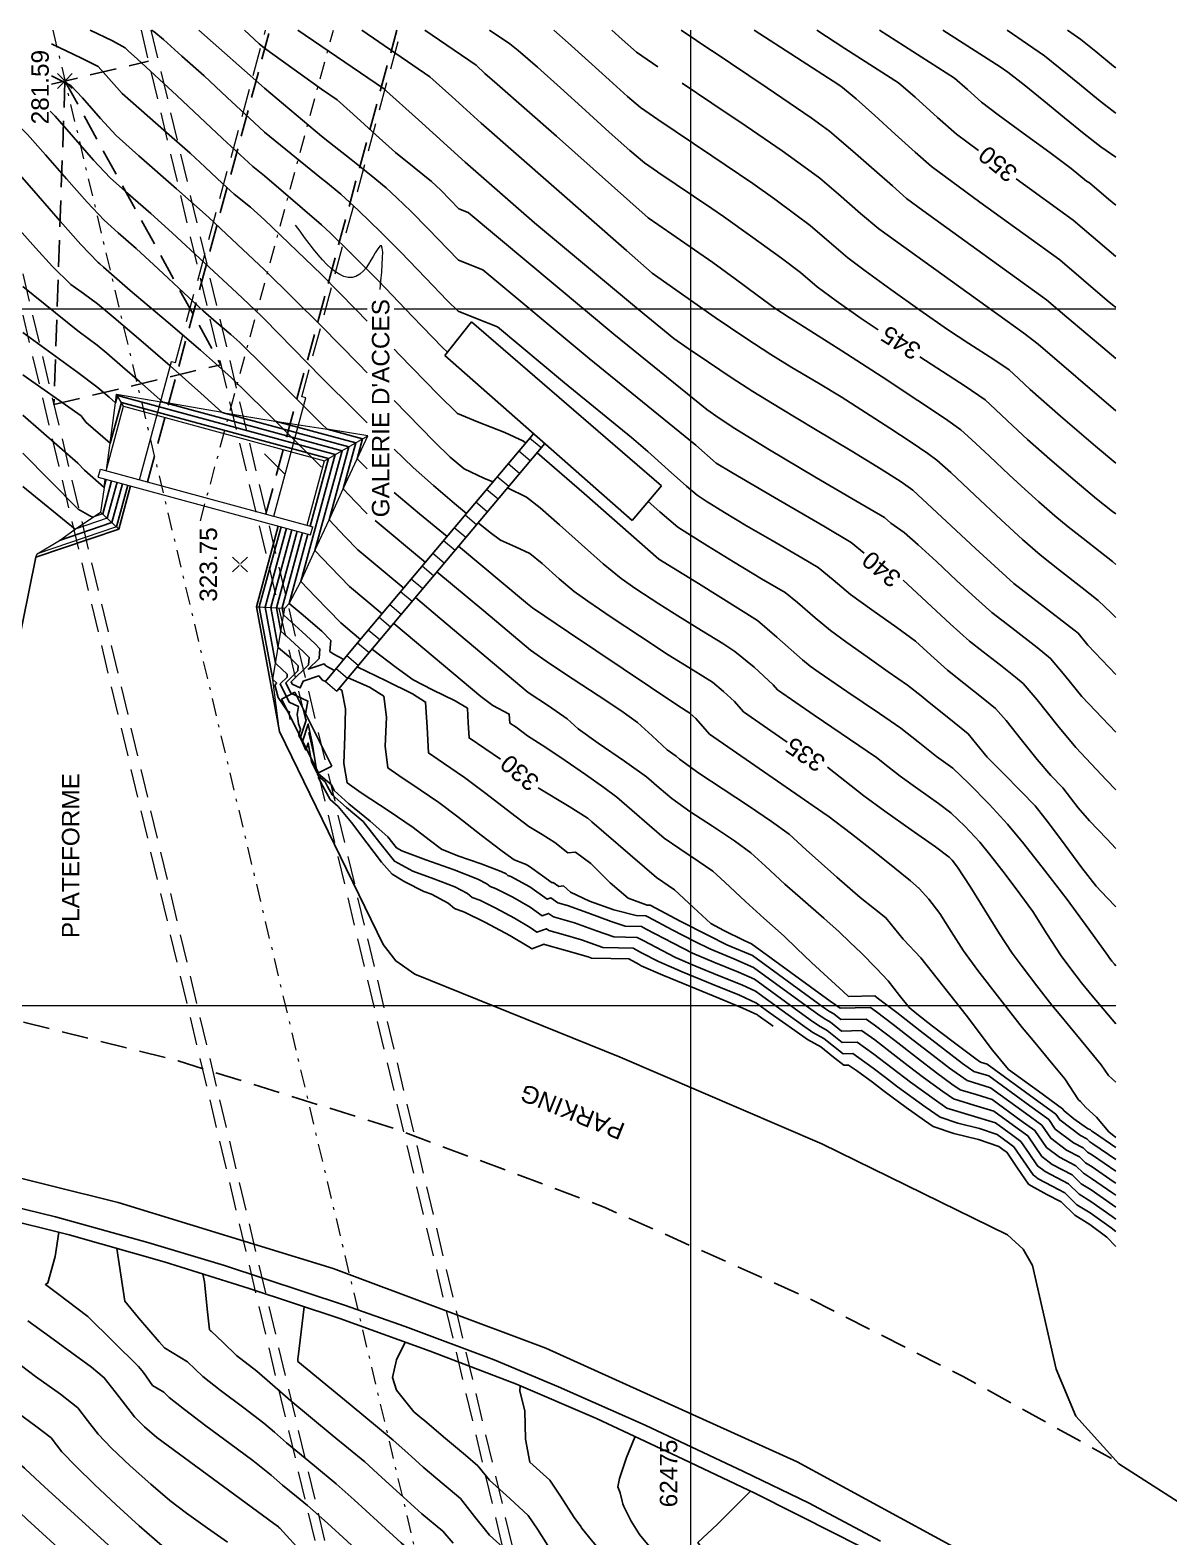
# Model space of a CAD drawing. Extents: x -427 to 62994, y 410 to 109394.
# Drawn here: x 62436.4 to 62477.3, y 109072.3 to 109126.3 of the extents above; entities that cross this region are included whole.
import ezdxf
from ezdxf.enums import TextEntityAlignment as Align

# ---------------------------------------------------------------- set-up
doc = ezdxf.new("R2010")
doc.units = 0
doc.header["$MEASUREMENT"] = 0
for name, pattern in [('TRATTEGGIATA', [19.05, 12.7, -6.35]), ('TRATTEGGIATA2', [9.525, 6.35, -3.175]), ('TRATTOPUNTO2', [12.7, 6.35, -3.175, 0, -3.175])]:
    doc.linetypes.add(name, pattern=pattern)
for name, color, linetype in [('Bâti', 7, 'Continuous'), ('CANALISATION', 7, 'Continuous'), ('coordinate', 2, 'Continuous'), ('curve livello 1m', 2, 'Continuous'), ('curve livello 5m', 7, 'Continuous'), ('LIN010CO', 2, 'Continuous'), ('LIN018CO', 6, 'Continuous'), ('LIN025CO', 7, 'Continuous'), ('LIN035CO', 1, 'Continuous'), ('Strade', 7, 'Continuous'), ('TEXT035', 1, 'Continuous')]:
    doc.layers.add(name, color=color, linetype=linetype)
doc.styles.add('ARIAL', font='arial.ttf')

# ---------------------------------------------------------------- blocks, each defined once
blk = doc.blocks.new('quote')
at = {"layer": 'LIN018CO'}
for p, q in [((0.001, 0.001), (-0.001, -0.001)), ((0.001, -0.001), (-0.001, 0.001))]:
    blk.add_line(p, q, dxfattribs=at)
at = {"layer": 'LIN035CO'}
for p, q in [((-0.013, 0.013), (-0.106, 0.106)), ((0.106, 0.106), (0.013, 0.013)), ((-0.013, -0.013), (-0.106, -0.106)), ((0.106, -0.106), (0.013, -0.013))]:
    blk.add_line(p, q, dxfattribs=at)
at = {"layer": 'TEXT035', "style": 'ARIAL'}
blk.add_attdef('VALORE', text='', height=0.25, dxfattribs=at).set_placement((0, 0.33), align=Align.CENTER)

msp = doc.modelspace()

# ---------------------------------------------------------------- linework, layer by layer
at = {"layer": 'Bâti', "linetype": 'Continuous'}
for p, q in [((62452.254, 109115.858), (62451.292, 109114.646)), ((62452.254, 109115.858), (62459.076, 109109.971)), ((62451.292, 109114.646), (62458.024, 109108.72)), ((62448.105, 109104.256), (62454.482, 109111.838)), ((62448.519, 109103.909), (62454.887, 109111.481)), ((62458.024, 109108.72), (62459.076, 109109.971)), ((62448.105, 109104.256), (62447.01, 109102.941)), ((62447.423, 109102.594), (62448.519, 109103.909)), ((62445.427, 109102.314), (62445.911, 109102.557)), ((62446.758, 109099.663), (62445.427, 109102.314)), ((62447.242, 109099.906), (62445.911, 109102.557)), ((62446.758, 109099.663), (62447.242, 109099.906)), ((62430.584, 109085.356), (62437.321, 109083.74)), ((62437.814, 109083.089), (62434.575, 109083.899)), ((62440.639, 109082.817), (62437.321, 109083.74)), ((62441.221, 109082.118), (62437.814, 109083.089)), ((62443.389, 109081.993), (62440.639, 109082.817)), ((62444.274, 109081.159), (62441.221, 109082.118)), ((62447.691, 109080.562), (62443.389, 109081.993)), ((62447.521, 109080.088), (62444.274, 109081.159)), ((62449.873, 109079.795), (62447.691, 109080.562)), ((62450.769, 109078.917), (62447.521, 109080.088)), ((62449.873, 109079.795), (62453.07, 109078.606)), ((62453.865, 109077.73), (62450.769, 109078.917)), ((62455.371, 109077.638), (62453.07, 109078.606)), ((62456.744, 109076.494), (62453.865, 109077.73)), ((62458.491, 109076.263), (62455.371, 109077.638)), ((62459.644, 109075.14), (62456.744, 109076.494)), ((62458.491, 109076.263), (62462.021, 109074.591)), ((62462.428, 109073.816), (62459.644, 109075.14)), ((62462.021, 109074.591), (62464.346, 109073.47)), ((62465.346, 109072.344), (62462.428, 109073.816)), ((62464.346, 109073.47), (62466.931, 109072.095)), ((62465.346, 109072.344), (62466.709, 109071.651))]:
    msp.add_line(p, q, dxfattribs=at)
at = {"layer": 'CANALISATION', "linetype": 'Continuous', "lineweight": 0}
for p, q in [((62454.751, 109111.327), (62454.337, 109111.675)), ((62454.365, 109110.868), (62453.951, 109111.215)), ((62453.593, 109109.949), (62453.179, 109110.296)), ((62453.979, 109110.408), (62453.565, 109110.756)), ((62453.207, 109109.49), (62452.794, 109109.837)), ((62452.821, 109109.03), (62452.408, 109109.377)), ((62452.435, 109108.571), (62452.022, 109108.918)), ((62452.049, 109108.111), (62451.636, 109108.459)), ((62451.663, 109107.652), (62451.25, 109107.999)), ((62450.892, 109106.733), (62450.478, 109107.08)), ((62451.278, 109107.192), (62450.864, 109107.54)), ((62450.506, 109106.273), (62450.092, 109106.621)), ((62450.12, 109105.814), (62449.706, 109106.161)), ((62449.734, 109105.355), (62449.32, 109105.702)), ((62449.348, 109104.895), (62448.935, 109105.243)), ((62448.576, 109103.977), (62448.162, 109104.324)), ((62448.962, 109104.436), (62448.549, 109104.783)), ((62448.191, 109103.516), (62447.78, 109103.862)), ((62447.807, 109103.055), (62447.394, 109103.402))]:
    msp.add_line(p, q, dxfattribs=at)
at = {"layer": 'coordinate', "linetype": 'Continuous', "lineweight": 0}
for p, q in [((62460.112, 109126.32), (62460.112, 108928.82)), ((62403.498, 109116.319), (62448.507, 109116.319)), ((62449.477, 109116.319), (62475.379, 109116.319)), ((62403.498, 109091.319), (62475.379, 109091.319))]:
    msp.add_line(p, q, dxfattribs=at)
at = {"layer": 'curve livello 1m'}
for p, q in [((62438.119, 109115.525), (62436.144, 109117.123)), ((62473.621, 109116.017), (62474.76, 109115.059)), ((62472.598, 109115.049), (62472.083, 109115.445)), ((62436.144, 109113.953), (62438.119, 109112.56)), ((62436.144, 109112.503), (62438.119, 109110.775)), ((62439.288, 109111.5), (62439.685, 109112.963)), ((62439.685, 109112.963), (62447.116, 109110.948)), ((62436.144, 109111.135), (62438.119, 109109.136)), ((62446.46, 109108.525), (62447.116, 109110.948)), ((62436.144, 109109.948), (62438.021, 109108.41)), ((62439.014, 109108.958), (62439.335, 109110.146)), ((62439.064, 109109.907), (62439.142, 109110.198)), ((62439.179, 109108.803), (62439.528, 109110.093)), ((62439.509, 109108.493), (62439.914, 109109.989)), ((62444.636, 109105.621), (62445.416, 109108.497)), ((62445.046, 109105.604), (62445.802, 109108.393)), ((62445.251, 109105.595), (62445.995, 109108.34)), ((62445.456, 109105.587), (62446.188, 109108.288)), ((62445.706, 109105.746), (62446.381, 109108.236)), ((62444.636, 109105.621), (62445.116, 109103.019)), ((62445.046, 109105.604), (62445.31, 109104.171)), ((62445.251, 109105.595), (62445.407, 109104.749)), ((62445.456, 109105.587), (62445.504, 109105.327)), ((62472.41, 109090.059), (62472.089, 109090.445)), ((62439.808, 109080.714), (62439.518, 109082.604)), ((62440.305, 109080.106), (62439.808, 109080.714)), ((62440.305, 109078.36), (62438.476, 109080.163))]:
    msp.add_line(p, q, dxfattribs=at)
at = {"layer": 'curve livello 1m', "linetype": 'Continuous', "lineweight": 0}
for p, q in [((62439.179, 109108.803), (62438.021, 109108.41)), ((62439.014, 109108.958), (62438.661, 109108.839)), ((62439.509, 109108.493), (62436.666, 109107.526))]:
    msp.add_line(p, q, dxfattribs=at)
at = {"layer": 'curve livello 1m', "flags": 128}
for points in [[(62444.818, 109121.096), (62444.409, 109121.424), (62444.409, 109121.424), (62443.319, 109122.427), (62441.673, 109123.971), (62440.249, 109125.291), (62440.249, 109125.291), (62439.937, 109125.567), (62439.825, 109125.69), (62439.364, 109125.932), (62438.564, 109126.32)], [(62444.818, 109122.66), (62444.449, 109123), (62443.485, 109123.904), (62442.652, 109124.678), (62442.652, 109124.678), (62441.859, 109125.39), (62441.193, 109125.979), (62440.852, 109126.269), (62440.852, 109126.269), (62440.771, 109126.32)], [(62444.818, 109125.67), (62444.635, 109125.827), (62444.102, 109126.32)], [(62475.379, 109103.193), (62474.378, 109104.251), (62474.026, 109104.678), (62473.876, 109104.799), (62472.673, 109105.73), (62471.726, 109106.466), (62471.726, 109106.466), (62470.35, 109107.719), (62468.101, 109109.816), (62467.673, 109110.106), (62466.963, 109110.564), (62466.963, 109110.564), (62465.901, 109111.214), (62464.603, 109111.991), (62463.332, 109112.752), (62462.354, 109113.354), (62462.354, 109113.354), (62461.579, 109113.857), (62460.76, 109114.401), (62460.029, 109114.899), (62459.52, 109115.259), (62459.52, 109115.259), (62458.253, 109116.289), (62454.513, 109119.407), (62452.032, 109121.577), (62452.032, 109121.577), (62450.349, 109123.099), (62449.095, 109124.229), (62449.095, 109124.229), (62446.019, 109126.32)], [(62458.942, 109117.458), (62458.741, 109117.594), (62457.819, 109118.415), (62452.6, 109122.978), (62451.543, 109123.934), (62450.755, 109124.644), (62450.755, 109124.644), (62448.319, 109126.32)], [(62458.942, 109119.346), (62458.6, 109119.579), (62458.6, 109119.579), (62455.299, 109122.516), (62453.169, 109124.379), (62452.737, 109124.769), (62452.415, 109125.059), (62452.415, 109125.059), (62450.582, 109126.32)], [(62455.205, 109126.32), (62455.726, 109125.866), (62456.451, 109125.212), (62457.198, 109124.533), (62457.857, 109123.941), (62458.318, 109123.549), (62458.942, 109123.113)], [(62457.291, 109126.32), (62457.664, 109125.98), (62458.177, 109125.534), (62458.942, 109125)], [(62459.783, 109126.32), (62460.882, 109125.58)], [(62475.379, 109116.364), (62475.07, 109116.621), (62473.37, 109118.074), (62470.501, 109120.15), (62468.769, 109121.431), (62468.178, 109121.939), (62467.466, 109122.585), (62466.729, 109123.259), (62466.067, 109123.856), (62465.575, 109124.267), (62465.575, 109124.267), (62465.439, 109124.355), (62462.398, 109126.32)], [(62475.379, 109120.042), (62475.125, 109120.259), (62474.434, 109120.835), (62474.335, 109120.904), (62473.779, 109121.351), (62473.01, 109121.925), (62472.054, 109122.623), (62471.156, 109123.28), (62470.563, 109123.73), (62470.563, 109123.73), (62470.053, 109124.185), (62469.591, 109124.593), (62469.591, 109124.593), (62466.905, 109126.32)], [(62475.379, 109121.763), (62474.842, 109122.133), (62474.246, 109122.597), (62473.538, 109123.174), (62472.795, 109123.785), (62472.094, 109124.356), (62471.511, 109124.809), (62471.511, 109124.809), (62471.226, 109125.003), (62469.168, 109126.32)], [(62471.481, 109126.32), (62472.217, 109125.818), (62472.818, 109125.395), (62473.388, 109124.948), (62474.076, 109124.385), (62474.767, 109123.818), (62475.349, 109123.362), (62475.379, 109123.341)], [(62475.379, 109124.969), (62475.305, 109125.027), (62474.667, 109125.552), (62474.126, 109125.98), (62474.126, 109125.98), (62473.643, 109126.32)], [(62444.818, 109119.507), (62444.316, 109119.966), (62444.316, 109119.966), (62443.734, 109120.431), (62443.32, 109120.812), (62442.695, 109121.398), (62442.155, 109121.9), (62442.155, 109121.9), (62441.305, 109122.652), (62440.315, 109123.518), (62439.719, 109124.051), (62439.719, 109124.051), (62439.24, 109124.583), (62438.846, 109125.012), (62438.846, 109125.012), (62438.253, 109125.315), (62437.18, 109125.832)], [(62446.872, 109124.201), (62444.818, 109125.67)], [(62460.882, 109125.58), (62460.89, 109125.574), (62462.871, 109124.248), (62464.452, 109123.167), (62465.101, 109122.693), (62465.441, 109122.409), (62466.038, 109121.897), (62466.714, 109121.31), (62467.366, 109120.73), (62467.873, 109120.282), (62468.454, 109119.852), (62472.889, 109116.642), (62473.621, 109116.017)], [(62444.818, 109117.723), (62443.464, 109119.003), (62442.816, 109119.607), (62441.662, 109120.628), (62440.317, 109121.805), (62439.502, 109122.534), (62439.502, 109122.534), (62438.934, 109123.153), (62438.292, 109123.888), (62437.866, 109124.333), (62437.866, 109124.333), (62437.415, 109124.564), (62437.18, 109124.677)], [(62460.882, 109123.695), (62459.81, 109124.416)], [(62475.379, 109101.128), (62474.164, 109102.412), (62473.551, 109103.16), (62473.04, 109103.776), (62473.04, 109103.776), (62472.559, 109104.163), (62471.647, 109104.868), (62470.929, 109105.427), (62470.929, 109105.427), (62470.353, 109105.936), (62469.662, 109106.575), (62468.944, 109107.247), (62468.288, 109107.853), (62467.78, 109108.295), (62467.78, 109108.295), (62467.309, 109108.633), (62467.074, 109108.83), (62466.045, 109109.432), (62464.636, 109110.253), (62464.636, 109110.253), (62462.893, 109111.299), (62461.705, 109112.028), (62461.705, 109112.028), (62461.141, 109112.398), (62460.703, 109112.701), (62460.703, 109112.701), (62457.365, 109115.415), (62452.135, 109119.775), (62451.804, 109119.908), (62451.152, 109120.575), (62450.815, 109120.894), (62450.191, 109121.394), (62449.527, 109121.924), (62449.527, 109121.924), (62448.822, 109122.557), (62448.011, 109123.305), (62447.434, 109123.814), (62447.434, 109123.814), (62446.872, 109124.201)], [(62434.81, 109123.534), (62435.16, 109123.345), (62435.16, 109123.345), (62435.907, 109122.976), (62436.32, 109122.57), (62436.963, 109121.851), (62437.716, 109120.988), (62438.457, 109120.148), (62439.066, 109119.501), (62439.066, 109119.501), (62439.573, 109119.052), (62440.212, 109118.489), (62440.212, 109118.489), (62441.002, 109117.755), (62441.921, 109116.891), (62442.619, 109116.246), (62442.619, 109116.246), (62443.086, 109115.846), (62443.616, 109115.394), (62443.616, 109115.394), (62443.934, 109115.11), (62444.818, 109114.233)], [(62460.882, 109123.695), (62462.115, 109122.87), (62463.402, 109121.99), (62464.18, 109121.432), (62464.754, 109121.003), (62465.431, 109120.431), (62466.213, 109119.743), (62466.873, 109119.186), (62472.083, 109115.445)], [(62458.942, 109123.113), (62460.882, 109121.811)], [(62444.818, 109122.66), (62446.872, 109120.993)], [(62460.882, 109121.811), (62461.359, 109121.492), (62462.353, 109120.813), (62463.137, 109120.253), (62463.898, 109119.697), (62464.407, 109119.313), (62465.093, 109118.724), (62465.768, 109118.146), (62466.391, 109117.677), (62467.306, 109117.013), (62468.343, 109116.275), (62469.337, 109115.583), (62470.108, 109115.075), (62471.006, 109114.495), (62471.55, 109114.129), (62471.888, 109113.816), (62472.312, 109113.419), (62473.399, 109112.464), (62474.65, 109111.387), (62475.379, 109110.775)], [(62444.818, 109112.684), (62443.633, 109113.842), (62443.169, 109114.262), (62442.525, 109114.832), (62441.364, 109115.826), (62440.005, 109116.979), (62439.04, 109117.809), (62438.91, 109117.93), (62438.849, 109117.985), (62438.234, 109118.632), (62437.488, 109119.469), (62436.698, 109120.375), (62435.95, 109121.229)], [(62444.818, 109121.096), (62446.872, 109119.334)], [(62475.379, 109096.951), (62475.055, 109097.294), (62474.442, 109097.948), (62474.026, 109098.412), (62474.026, 109098.412), (62473.476, 109099.132), (62473.046, 109099.571), (62472.563, 109100.145), (62471.984, 109100.868), (62471.441, 109101.542), (62471.067, 109101.971), (62471.067, 109101.971), (62470.679, 109102.29), (62469.926, 109102.89), (62469.926, 109102.89), (62469.335, 109103.348), (62468.745, 109103.887), (62468.194, 109104.387), (62468.194, 109104.387), (62467.52, 109104.882), (62466.62, 109105.512), (62465.861, 109106.064), (62465.861, 109106.064), (62465.239, 109106.588), (62464.7, 109107.037), (62464.7, 109107.037), (62464.111, 109107.387), (62463.048, 109108.001), (62462.131, 109108.537), (62462.131, 109108.537), (62461.34, 109109.015), (62460.681, 109109.42), (62460.352, 109109.632), (62460.352, 109109.632), (62459.967, 109109.96), (62459.31, 109110.546), (62458.586, 109111.194), (62457.999, 109111.707), (62457.999, 109111.707), (62455.59, 109113.666), (62453.187, 109115.669), (62452.462, 109115.956), (62451.776, 109116.233), (62451.776, 109116.233), (62451.381, 109116.619), (62450.6, 109117.428), (62449.713, 109118.349), (62449.001, 109119.073), (62449.001, 109119.073), (62448.196, 109119.847), (62447.565, 109120.43), (62447.565, 109120.43), (62447.022, 109120.876), (62446.872, 109120.993)], [(62444.818, 109119.507), (62446.872, 109117.548)], [(62443.299, 109112.604), (62442.537, 109113.294), (62441.433, 109114.27), (62440.378, 109115.183), (62439.413, 109116.008), (62438.827, 109116.496), (62438.322, 109116.864), (62437.874, 109117.194), (62437.215, 109117.838), (62436.599, 109118.507), (62435.837, 109119.365)], [(62451.386, 109114.764), (62451.216, 109114.93), (62450.136, 109116.048), (62448.91, 109117.321), (62447.925, 109118.322), (62447.925, 109118.322), (62447.193, 109119.031), (62446.872, 109119.334)], [(62458.942, 109119.346), (62460.916, 109117.979)], [(62475.379, 109107.144), (62475.262, 109107.251), (62475.262, 109107.251), (62474.825, 109107.599), (62474.205, 109108.078), (62473.677, 109108.494), (62473.677, 109108.494), (62473.199, 109108.896), (62472.623, 109109.391), (62472.123, 109109.83), (62472.123, 109109.83), (62471.551, 109110.36), (62470.844, 109111.028), (62470.202, 109111.633), (62469.825, 109111.973), (62469.825, 109111.973), (62469.271, 109112.367), (62468.281, 109113.032), (62466.994, 109113.877), (62465.547, 109114.813), (62464.077, 109115.748), (62464.077, 109115.748), (62463.651, 109116.007), (62463.144, 109116.347), (62462.503, 109116.809), (62461.713, 109117.391), (62460.916, 109117.979), (62460.882, 109118.004)], [(62444.818, 109117.723), (62446.872, 109115.698)], [(62448.507, 109115.877), (62448.106, 109116.293), (62446.872, 109117.548)], [(62460.882, 109116.092), (62458.942, 109117.458)], [(62448.507, 109114.026), (62448.194, 109114.347), (62446.872, 109115.698)], [(62475.379, 109105.243), (62475.215, 109105.415), (62474.753, 109105.851), (62474.178, 109106.309), (62473.363, 109106.938), (62472.67, 109107.485), (62472.67, 109107.485), (62472.029, 109108.036), (62471.265, 109108.742), (62470.322, 109109.634), (62469.466, 109110.441), (62468.963, 109110.894), (62468.963, 109110.894), (62468.631, 109111.13), (62468.038, 109111.529), (62467.267, 109112.035), (62466.4, 109112.596), (62465.52, 109113.156), (62465.52, 109113.156), (62464.711, 109113.649), (62463.757, 109114.219), (62463.002, 109114.68), (62463.002, 109114.68), (62462.104, 109115.269), (62460.996, 109116.013), (62460.882, 109116.092)], [(62438.119, 109115.525), (62438.167, 109115.49), (62438.818, 109115.009), (62438.818, 109115.009), (62439.16, 109114.724), (62439.725, 109114.242), (62440.341, 109113.707), (62440.341, 109113.707), (62441.172, 109112.974)], [(62454.2, 109111.503), (62454.116, 109111.574), (62453.445, 109111.88), (62452.469, 109112.267), (62451.749, 109112.558), (62451.749, 109112.558), (62451.052, 109113.24), (62449.672, 109114.667), (62449.477, 109114.87)], [(62472.585, 109115.059), (62472.598, 109115.049), (62475.379, 109112.657)], [(62474.76, 109115.059), (62475.379, 109114.531)], [(62444.818, 109114.233), (62446.872, 109112.195)], [(62446.635, 109107.645), (62447.607, 109111.229), (62441.172, 109112.974)], [(62453.025, 109110.106), (62452.693, 109110.242), (62451.989, 109110.582), (62451.989, 109110.582), (62451.484, 109111.001), (62450.914, 109111.56), (62449.477, 109113.033)], [(62438.119, 109112.56), (62438.247, 109112.475), (62438.411, 109112.256), (62439.288, 109111.5)], [(62447.143, 109108.751), (62447.852, 109111.37), (62443.299, 109112.604)], [(62446.872, 109110.638), (62444.818, 109112.684)], [(62447.649, 109109.855), (62448.098, 109111.511), (62445.211, 109112.293)], [(62446.872, 109112.195), (62447.074, 109111.995)], [(62448.148, 109110.93), (62448.343, 109111.651), (62447.074, 109111.995)], [(62445.542, 109110.392), (62444.818, 109111.118)], [(62448.148, 109110.93), (62448.278, 109110.801), (62448.507, 109110.576)], [(62475.379, 109092.747), (62475.33, 109092.803), (62475.242, 109092.909), (62475.217, 109092.94), (62475.169, 109093.003), (62475.102, 109093.107), (62474.42, 109094.059), (62473.631, 109095.12), (62472.822, 109096.179), (62472.08, 109097.12), (62471.491, 109097.831), (62471.491, 109097.831), (62470.839, 109098.546), (62470.112, 109099.29), (62469.527, 109099.84), (62469.527, 109099.84), (62468.946, 109100.258), (62468.282, 109100.783), (62467.67, 109101.265), (62467.67, 109101.265), (62466.901, 109101.794), (62465.732, 109102.584), (62464.73, 109103.268), (62464.73, 109103.268), (62464.413, 109103.495), (62464.138, 109103.726), (62463.209, 109104.537), (62462.518, 109105.137), (62462.518, 109105.137), (62460.401, 109106.457), (62458.977, 109107.332), (62456.297, 109109.697), (62454.609, 109111.15)], [(62438.119, 109110.775), (62438.365, 109110.532), (62439.064, 109109.907)], [(62448.507, 109108.963), (62448.481, 109108.985), (62448.087, 109109.395), (62447.649, 109109.855)], [(62475.379, 109090.66), (62474.539, 109091.668), (62474.152, 109092.135), (62473.729, 109092.679), (62473.417, 109093.097), (62473.417, 109093.097), (62472.908, 109093.895), (62472.4, 109094.693), (62472.4, 109094.693), (62471.94, 109095.331), (62471.411, 109096.036), (62470.901, 109096.691), (62470.499, 109097.18), (62470.499, 109097.18), (62469.962, 109097.758), (62469.465, 109098.238), (62469.465, 109098.238), (62469.013, 109098.57), (62468.274, 109099.093), (62467.641, 109099.549), (62467.641, 109099.549), (62467.198, 109099.899), (62466.79, 109100.221), (62466.79, 109100.221), (62464.56, 109101.74), (62463.237, 109102.652), (62463.083, 109102.831), (62462.399, 109103.462), (62461.709, 109104.028), (62461.709, 109104.028), (62461.28, 109104.305), (62460.51, 109104.779), (62459.656, 109105.304), (62458.976, 109105.731), (62458.976, 109105.731), (62458.155, 109106.273), (62457.624, 109106.64), (62457.624, 109106.64), (62456.983, 109107.169), (62456.207, 109107.857), (62455.413, 109108.572), (62454.716, 109109.183), (62454.233, 109109.559), (62454.233, 109109.559), (62453.55, 109109.892)], [(62449.477, 109109.722), (62450.391, 109108.963), (62451.375, 109108.144)], [(62475.379, 109094.854), (62475.072, 109095.179), (62474.682, 109095.606), (62474.682, 109095.606), (62474.165, 109096.262), (62473.56, 109097.077), (62472.965, 109097.874), (62472.483, 109098.481), (62472.483, 109098.481), (62471.983, 109099.004), (62471.322, 109099.663), (62470.768, 109100.236), (62470.768, 109100.236), (62470.399, 109100.686), (62470.081, 109101.069), (62470.081, 109101.069), (62469.58, 109101.48), (62468.61, 109102.253), (62468.61, 109102.253), (62468.538, 109102.309), (62468.401, 109102.434), (62467.902, 109102.809), (62467.216, 109103.297), (62466.452, 109103.831), (62465.722, 109104.347), (62465.137, 109104.78), (62465.137, 109104.78), (62464.589, 109105.236), (62463.959, 109105.778), (62463.513, 109106.141), (62463.513, 109106.141), (62462.668, 109106.634), (62461.659, 109107.243), (62460.729, 109107.811), (62460.017, 109108.253), (62459.664, 109108.482), (62459.664, 109108.482), (62459.014, 109109.036), (62458.6, 109109.405)], [(62438.119, 109109.136), (62438.132, 109109.126), (62438.132, 109109.126), (62438.556, 109108.891), (62438.661, 109108.839)], [(62449.824, 109106.299), (62448.175, 109107.671), (62447.724, 109108.137), (62447.143, 109108.751)], [(62450.599, 109107.221), (62448.798, 109108.721)], [(62446.635, 109107.645), (62447.186, 109107.063), (62447.869, 109106.358), (62447.869, 109106.358), (62449.048, 109105.377)], [(62451.79, 109107.798), (62454.267, 109105.736), (62454.444, 109105.587), (62455.735, 109104.716), (62459.661, 109102.079), (62460.09, 109101.812), (62460.306, 109101.623), (62460.798, 109101.053), (62465.026, 109098.136), (62465.031, 109098.133), (62465.032, 109098.132), (62465.047, 109098.122), (62465.891, 109097.477), (62466.721, 109096.832), (62467.456, 109096.25), (62468.018, 109095.792), (62468.329, 109095.521), (62468.329, 109095.521), (62468.666, 109095.134), (62469.061, 109094.623), (62469.061, 109094.623), (62469.475, 109093.974), (62469.913, 109093.286), (62469.913, 109093.286), (62470.435, 109092.577), (62471.216, 109091.555), (62472.023, 109090.526), (62472.023, 109090.526), (62472.089, 109090.445)], [(62475.379, 109086.221), (62474.576, 109086.774), (62474.524, 109086.806), (62474.476, 109086.852), (62474.372, 109086.907), (62473.878, 109087.251), (62473.527, 109087.538), (62473.474, 109087.616), (62472.604, 109088.249), (62471.534, 109089.027), (62470.958, 109089.721), (62470.005, 109090.968), (62468.381, 109093.03), (62467.754, 109093.699), (62467.128, 109094.468), (62466.721, 109094.793), (62466.205, 109095.199), (62465.371, 109095.923), (62464.268, 109096.905), (62463.659, 109097.467), (62463.027, 109097.926), (62462.194, 109098.485), (62461.282, 109099.083), (62460.417, 109099.661), (62459.723, 109100.159), (62459.602, 109100.263), (62459.276, 109100.491), (62458.737, 109100.992), (62458.209, 109101.48), (62457.614, 109101.908), (62456.804, 109102.444), (62455.907, 109103.026), (62455.052, 109103.589), (62454.368, 109104.071), (62452.692, 109105.479), (62451.014, 109106.876)], [(62475.379, 109085.796), (62474.56, 109086.359), (62474.448, 109086.429), (62474.344, 109086.529), (62474.118, 109086.649), (62473.368, 109087.21), (62473.224, 109087.421), (62472.451, 109087.983), (62470.76, 109089.212), (62470.527, 109089.283), (62470.353, 109089.407), (62469.549, 109090.009), (62468.807, 109090.575), (62468.24, 109091.016), (62467.96, 109091.248), (62467.616, 109091.681), (62467.207, 109092.204), (62466.779, 109092.662), (62466.252, 109093.198), (62465.84, 109093.597), (62465.451, 109093.962), (62464.898, 109094.453), (62464.146, 109095.11), (62463.505, 109095.676), (62462.813, 109096.316), (62462.285, 109096.802), (62461.689, 109097.229), (62460.901, 109097.751), (62460.095, 109098.284), (62459.446, 109098.743), (62458.995, 109099.132), (62458.536, 109099.529), (62457.746, 109100.091), (62456.806, 109100.728), (62456.079, 109101.25), (62455.69, 109101.61), (62455.016, 109102.067), (62454.291, 109102.554), (62451.117, 109105.222), (62450.239, 109105.954)], [(62445.706, 109105.746), (62446.139, 109105.381), (62446.875, 109104.747), (62447.2, 109104.419), (62447.2, 109104.419), (62447.169, 109104.027), (62447.288, 109103.939), (62447.669, 109103.732)], [(62445.504, 109105.327), (62445.511, 109105.32), (62446.176, 109104.733), (62446.627, 109104.315), (62446.81, 109104.115), (62446.81, 109104.115), (62446.783, 109103.771), (62446.392, 109103.389), (62446.967, 109103.575), (62447.03, 109103.502), (62447.338, 109103.335)], [(62449.463, 109105.031), (62449.543, 109104.965), (62452.589, 109102.404), (62453.023, 109102.082), (62453.606, 109101.776), (62453.625, 109101.456), (62453.853, 109101.301), (62454.259, 109100.992), (62454.922, 109100.58), (62455.611, 109100.116), (62456.345, 109099.608), (62457.005, 109099.14), (62457.47, 109098.795), (62457.47, 109098.795), (62458.014, 109098.333), (62458.64, 109097.776), (62459.169, 109097.328), (62459.169, 109097.328), (62459.727, 109096.94), (62460.392, 109096.502), (62460.911, 109096.137), (62460.911, 109096.137), (62461.343, 109095.744), (62462.092, 109095.047), (62462.743, 109094.447), (62462.743, 109094.447), (62463.474, 109093.803), (62463.935, 109093.364), (62464.456, 109092.866), (62464.456, 109092.866), (62465.05, 109092.323), (62465.595, 109091.822), (62465.595, 109091.822), (62465.783, 109091.639), (62466.73, 109091.661), (62466.818, 109091.598), (62467.518, 109091.066), (62468.357, 109090.414), (62469.194, 109089.765), (62469.885, 109089.239), (62469.885, 109089.239), (62470.285, 109088.953), (62470.82, 109088.791), (62472.297, 109087.716), (62472.973, 109087.225), (62473.208, 109086.881), (62473.864, 109086.391), (62474.211, 109086.206), (62474.371, 109086.052), (62474.545, 109085.945), (62475.379, 109085.369)], [(62445.407, 109104.749), (62445.747, 109104.452), (62446.226, 109104.016), (62446.421, 109103.812), (62446.421, 109103.812), (62446.399, 109103.548), (62445.777, 109102.939), (62445.819, 109102.853), (62446.107, 109102.718), (62446.214, 109102.963), (62446.778, 109103.145), (62446.907, 109102.995), (62447.01, 109102.941)], [(62445.31, 109104.171), (62445.692, 109103.837), (62446.031, 109103.508), (62446.031, 109103.508), (62446.016, 109103.324), (62445.583, 109102.9), (62445.763, 109102.53), (62446.38, 109102.24), (62446.278, 109101.717), (62446.287, 109101.675), (62446.294, 109101.621), (62446.315, 109101.563), (62446.117, 109100.952), (62446.123, 109100.939), (62446.131, 109100.926), (62446.143, 109100.908), (62446.191, 109100.798), (62446.395, 109101.418), (62446.535, 109100.746), (62446.687, 109099.781), (62446.687, 109099.781), (62446.738, 109099.675), (62446.744, 109099.663), (62446.749, 109099.651), (62446.76, 109099.629), (62447.222, 109099.234), (62447.26, 109099.163), (62447.328, 109099.037), (62447.848, 109098.558), (62448.614, 109097.934), (62449.248, 109097.374), (62449.248, 109097.374), (62449.566, 109096.974), (62449.754, 109096.872), (62450.61, 109096.542), (62451.63, 109096.187), (62452.486, 109095.857), (62452.486, 109095.857), (62452.799, 109095.688), (62452.921, 109095.591), (62453.111, 109095.52), (62453.733, 109095.204), (62454.355, 109094.849), (62454.355, 109094.849), (62454.787, 109094.539), (62455.022, 109094.626), (62455.194, 109094.505), (62455.949, 109094.289), (62456.745, 109094.001), (62457.366, 109093.782), (62458.205, 109093.764), (62458.438, 109093.635), (62459.098, 109093.288), (62459.577, 109093.047), (62460.275, 109092.745), (62461.148, 109092.389), (62461.953, 109092.058), (62462.446, 109091.834), (62463.407, 109091.134), (62464.133, 109090.614), (62464.51, 109090.351), (62464.907, 109090.129), (62465.59, 109089.584), (62465.945, 109089.593), (62466.673, 109089.07), (62467.111, 109088.733), (62467.546, 109088.399), (62468.535, 109087.677), (62469.074, 109087.306), (62469.713, 109087.092), (62470.484, 109086.899), (62471.119, 109086.685), (62471.532, 109086.385), (62471.721, 109086.248), (62472.065, 109085.745), (62472.41, 109085.238), (62472.595, 109085.1), (62473.099, 109084.834), (62473.549, 109084.591), (62473.989, 109084.167), (62474.467, 109083.873), (62475.218, 109083.338), (62475.379, 109083.212)], [(62445.212, 109103.599), (62445.25, 109103.567), (62445.641, 109103.204), (62445.641, 109103.204), (62445.633, 109103.101), (62445.389, 109102.862), (62445.708, 109102.207), (62446.049, 109102.047), (62445.993, 109101.758), (62446.021, 109101.615), (62446.047, 109101.429), (62446.119, 109101.231), (62446.05, 109101.019), (62446.072, 109100.975), (62446.1, 109100.928), (62446.142, 109100.864), (62446.311, 109100.482), (62446.394, 109100.733), (62446.511, 109100.07), (62446.689, 109099.704), (62446.709, 109099.663), (62446.728, 109099.623), (62446.765, 109099.546), (62446.999, 109099.346), (62447.09, 109099.177), (62447.252, 109098.875), (62447.769, 109098.422), (62448.359, 109097.917), (62448.359, 109097.917), (62448.957, 109097.155), (62449.485, 109096.5), (62449.485, 109096.5), (62450.151, 109096.14), (62450.901, 109095.862), (62451.651, 109095.583), (62451.651, 109095.583), (62452.105, 109095.338), (62452.282, 109095.197), (62452.558, 109095.094), (62453.127, 109094.813), (62453.796, 109094.452), (62454.365, 109094.119), (62454.365, 109094.119), (62454.604, 109093.948), (62454.941, 109094.073), (62455.034, 109094.008), (62455.542, 109093.861), (62456.198, 109093.676), (62456.198, 109093.676), (62456.967, 109093.401), (62457.53, 109093.393), (62458.052, 109093.378), (62458.052, 109093.378), (62458.352, 109093.212), (62458.961, 109092.897), (62459.818, 109092.527), (62460.89, 109092.089), (62461.878, 109091.684), (62462.483, 109091.408), (62462.483, 109091.408), (62462.978, 109091.048), (62463.856, 109090.419), (62464.31, 109090.102), (62464.79, 109089.833), (62465.249, 109089.461), (62465.616, 109089.175), (62465.616, 109089.175), (62465.788, 109089.179), (62466.075, 109088.981), (62466.644, 109088.564), (62466.644, 109088.564), (62467.078, 109088.231), (62467.86, 109087.658), (62468.51, 109087.193), (62468.832, 109086.976), (62468.832, 109086.976), (62469.566, 109086.73), (62470.45, 109086.51), (62471.179, 109086.264), (62471.179, 109086.264), (62471.379, 109086.119), (62471.471, 109086.052), (62471.859, 109085.483), (62472.25, 109084.91), (62472.25, 109084.91), (62472.341, 109084.842), (62472.91, 109084.542), (62473.417, 109084.268), (62473.417, 109084.268), (62473.913, 109083.79), (62474.451, 109083.458), (62475.057, 109083.009), (62475.379, 109082.675)], [(62448.155, 109103.472), (62449.19, 109102.967), (62450.137, 109102.498), (62450.603, 109102.204), (62450.603, 109102.204), (62450.66, 109101.304), (62450.71, 109100.381), (62450.71, 109100.381), (62451.248, 109100.012), (62452.005, 109099.503), (62452.005, 109099.503), (62452.768, 109098.926), (62453.65, 109098.24), (62454.312, 109097.743), (62454.312, 109097.743), (62454.785, 109097.45), (62455.244, 109097.165), (62455.244, 109097.165), (62455.716, 109096.793), (62455.992, 109096.825), (62456.533, 109096.414), (62457.23, 109095.717), (62457.876, 109095.171), (62457.876, 109095.171), (62458.565, 109094.924), (62458.666, 109094.922), (62458.694, 109094.907), (62459.747, 109094.35), (62460.757, 109093.828), (62461.423, 109093.497), (62461.423, 109093.497), (62462.335, 109093.111), (62464.695, 109091.393), (62464.966, 109091.198), (62465.107, 109091.1), (62465.256, 109091.017), (62465.511, 109090.813), (62466.416, 109090.834), (62466.76, 109090.587), (62467.453, 109090.057), (62468.263, 109089.427), (62468.949, 109088.903), (62468.949, 109088.903), (62469.501, 109088.501), (62469.8, 109088.294), (62469.8, 109088.294), (62470.371, 109088.121), (62470.939, 109087.949), (62470.939, 109087.949), (62471.991, 109087.184), (62472.472, 109086.834), (62472.889, 109086.224), (62473.356, 109085.875), (62473.946, 109085.56), (62474.218, 109085.298), (62474.513, 109085.116), (62475.277, 109084.587), (62475.379, 109084.514)], [(62445.116, 109103.019), (62445.252, 109102.9), (62445.25, 109102.877), (62445.195, 109102.823), (62445.311, 109102.374), (62445.652, 109101.884), (62445.717, 109101.854), (62445.707, 109101.798), (62445.749, 109101.587)], [(62447.827, 109103.079), (62448.587, 109102.744), (62449.102, 109102.418), (62449.102, 109102.418), (62449.207, 109101.662), (62449.155, 109100.627), (62449.253, 109099.843), (62449.253, 109099.843), (62449.642, 109099.568), (62450.416, 109099.056), (62451.082, 109098.604), (62451.082, 109098.604), (62451.761, 109098.091), (62452.601, 109097.437), (62453.356, 109096.852), (62453.781, 109096.544), (62453.781, 109096.544), (62454.156, 109096.405), (62454.186, 109096.389), (62454.198, 109096.38), (62454.216, 109096.373), (62454.335, 109096.308), (62454.803, 109095.968), (62455.154, 109095.722), (62455.154, 109095.722), (62455.182, 109095.732), (62455.387, 109095.587), (62455.556, 109095.607), (62455.805, 109095.389), (62456.493, 109095.065), (62457.367, 109094.751), (62458.165, 109094.543), (62458.165, 109094.543), (62458.512, 109094.536), (62458.609, 109094.483), (62459.457, 109094.035), (62460.271, 109093.614), (62460.808, 109093.347), (62460.808, 109093.347), (62461.665, 109092.988), (62462.372, 109092.686), (62462.372, 109092.686), (62464.266, 109091.306), (62464.689, 109091.003), (62464.908, 109090.85), (62465.139, 109090.721), (62465.537, 109090.403), (62466.259, 109090.42), (62466.731, 109090.081), (62467.285, 109089.658), (62467.933, 109089.154), (62468.481, 109088.735), (62468.481, 109088.735), (62469.179, 109088.227), (62469.558, 109087.965), (62469.558, 109087.965), (62470.28, 109087.746), (62470.999, 109087.528), (62470.999, 109087.528), (62471.838, 109086.918), (62472.222, 109086.639), (62472.729, 109085.895), (62473.102, 109085.617), (62473.814, 109085.237), (62474.142, 109084.921), (62474.498, 109084.702), (62475.264, 109084.169), (62475.379, 109084.085)], [(62447.499, 109102.685), (62447.6, 109102.632), (62447.736, 109101.96), (62447.703, 109100.989), (62447.668, 109100.008), (62447.796, 109099.306), (62447.796, 109099.306), (62448.298, 109098.95), (62449.298, 109098.289), (62450.158, 109097.705), (62450.158, 109097.705), (62450.731, 109097.265), (62451.176, 109096.928), (62451.176, 109096.928), (62451.76, 109096.695), (62452.605, 109096.403), (62453.321, 109096.131), (62453.321, 109096.131), (62453.492, 109096.039), (62453.559, 109095.985), (62453.663, 109095.946), (62454.345, 109095.579), (62454.971, 109095.131), (62455.102, 109095.179), (62455.354, 109095.001), (62455.701, 109094.902), (62456.427, 109094.644), (62457.264, 109094.332), (62457.766, 109094.163), (62457.766, 109094.163), (62458.359, 109094.15), (62458.523, 109094.059), (62459.491, 109093.551), (62460.192, 109093.197), (62460.192, 109093.197), (62460.951, 109092.874), (62461.839, 109092.512), (62462.409, 109092.26), (62462.409, 109092.26), (62463.836, 109091.22), (62464.411, 109090.809), (62464.709, 109090.601), (62465.023, 109090.425), (62465.563, 109089.994), (62466.102, 109090.006), (62466.702, 109089.576), (62467.36, 109089.069), (62468.014, 109088.567), (62468.014, 109088.567), (62468.857, 109087.952), (62469.316, 109087.635), (62469.316, 109087.635), (62470.19, 109087.371), (62471.059, 109087.107), (62471.059, 109087.107), (62471.685, 109086.651), (62471.972, 109086.443), (62472.27, 109086.007), (62472.569, 109085.567), (62472.569, 109085.567), (62472.849, 109085.359), (62473.681, 109084.914), (62474.066, 109084.544), (62474.482, 109084.287), (62475.248, 109083.75), (62475.379, 109083.653)], [(62446.748, 109099.509), (62446.771, 109099.463), (62446.775, 109099.459), (62446.92, 109099.19), (62447.177, 109098.714), (62447.47, 109098.459), (62447.947, 109097.886), (62448.497, 109097.151), (62449.017, 109096.462), (62449.404, 109096.027), (62449.404, 109096.027), (62449.858, 109095.752), (62450.547, 109095.409), (62450.547, 109095.409), (62450.816, 109095.309), (62451.411, 109094.988), (62451.644, 109094.803), (62452.005, 109094.668), (62452.751, 109094.299), (62453.629, 109093.826), (62454.375, 109093.39), (62454.42, 109093.357), (62454.861, 109093.52), (62454.874, 109093.512), (62455.56, 109093.312), (62456.446, 109093.063), (62456.567, 109093.02), (62457.259, 109093.01), (62457.898, 109092.992), (62458.267, 109092.788), (62458.345, 109092.747), (62459.126, 109092.406), (62460.115, 109091.999), (62461.132, 109091.586), (62461.994, 109091.228), (62462.52, 109090.983), (62462.549, 109090.961), (62463.082, 109090.58)], [(62472.41, 109090.059), (62473.134, 109089.185), (62473.552, 109088.684), (62474.047, 109087.935), (62474.11, 109087.879), (62474.303, 109087.662), (62474.69, 109087.31), (62475.138, 109086.783), (62475.379, 109086.579)], [(62437.437, 109083.183), (62437.308, 109082.316), (62437.044, 109081.365), (62436.958, 109081.306), (62437.39, 109080.98), (62438.476, 109080.163)], [(62442.612, 109081.681), (62442.674, 109081.404), (62442.767, 109080.43), (62442.851, 109079.682), (62442.885, 109079.642), (62442.904, 109079.631), (62443.334, 109079.22), (62443.815, 109078.753), (62444.544, 109078.199), (62445.108, 109077.706), (62445.764, 109077.129), (62447.256, 109075.898), (62448.42, 109074.937), (62449.038, 109074.384), (62449.812, 109073.678), (62450.476, 109073.08), (62451.22, 109072.452), (62451.594, 109072.022)], [(62432.757, 109081.136), (62433.408, 109080.732), (62434.122, 109080.282), (62434.629, 109079.803), (62435.279, 109079.136), (62435.852, 109078.582), (62436.605, 109078.009), (62437.502, 109077.366), (62438.118, 109076.881), (62438.47, 109076.427), (62438.85, 109075.93), (62439.334, 109075.438), (62440.006, 109074.804), (62440.744, 109074.139), (62441.427, 109073.554), (62442.027, 109073.1), (62442.78, 109072.566), (62443.497, 109072.055)], [(62440.305, 109080.106), (62441.039, 109079.254), (62441.233, 109079.029), (62442.056, 109078.535), (62442.61, 109078.001), (62443.233, 109077.517), (62444.083, 109076.886), (62444.802, 109076.335), (62445.18, 109076.005), (62445.618, 109075.62), (62446.615, 109074.796), (62447.394, 109074.154), (62448.042, 109073.577), (62448.874, 109072.818), (62449.727, 109072.041), (62450.434, 109071.41), (62450.588, 109071.279), (62450.87, 109070.925), (62451.195, 109070.417), (62451.514, 109069.919), (62451.902, 109069.419), (62452.505, 109068.677), (62453.142, 109067.915), (62453.47, 109067.538)], [(62456.866, 109067.538), (62453.837, 109071.268), (62453.52, 109071.75), (62452.894, 109072.317), (62452.365, 109072.984), (62451.853, 109073.626), (62451.853, 109073.626), (62451.276, 109074.115), (62450.519, 109074.751), (62450.519, 109074.751), (62449.969, 109075.248), (62449.446, 109075.72), (62449.446, 109075.72), (62447.896, 109077), (62446.023, 109078.546), (62446.02, 109078.666), (62446.026, 109078.712), (62446.249, 109080.508)], [(62441.147, 109071.928), (62440.327, 109072.65), (62439.497, 109073.404), (62438.716, 109074.135), (62438.046, 109074.787), (62437.546, 109075.304), (62437.546, 109075.304), (62437.164, 109075.801), (62436.612, 109076.219), (62435.98, 109076.689), (62435.98, 109076.689), (62435.442, 109077.193), (62434.804, 109077.838), (62434.147, 109078.514), (62433.549, 109079.114), (62433.09, 109079.529), (62433.09, 109079.529), (62432.672, 109079.793)], [(62440.305, 109078.36), (62440.475, 109078.146), (62440.804, 109077.681), (62441.209, 109077.438), (62441.404, 109077.25), (62441.949, 109076.816), (62442.716, 109076.24), (62443.577, 109075.602), (62444.401, 109074.985), (62445.061, 109074.47), (62445.473, 109074.11), (62445.975, 109073.695), (62446.368, 109073.371), (62447.084, 109072.741), (62447.792, 109072.101), (62448.28, 109071.644), (62448.941, 109070.97), (62449.58, 109070.281), (62450.008, 109069.784), (62450.008, 109069.784), (62450.353, 109069.244), (62450.949, 109068.511), (62451.795, 109067.538)], [(62454.003, 109077.671), (62453.985, 109077.483), (62453.993, 109077.481), (62454.164, 109076.778), (62454.197, 109075.758), (62454.348, 109074.933), (62455.063, 109074.285), (62455.446, 109073.707), (62455.941, 109072.95), (62456.173, 109072.627), (62456.203, 109072.573), (62456.552, 109072.141), (62457.129, 109071.477), (62457.811, 109070.707), (62458.472, 109069.954), (62458.987, 109069.343), (62459.341, 109068.876), (62459.793, 109068.257), (62460.293, 109067.538)], [(62444.049, 109067.538), (62443.329, 109068.172), (62442.364, 109069.035), (62442.364, 109069.035), (62442.012, 109069.383), (62441.64, 109069.75), (62441.64, 109069.75), (62436.927, 109074.046), (62436.241, 109074.678), (62436.209, 109074.721), (62436.108, 109074.796), (62435.493, 109075.367), (62434.767, 109076.092), (62434.495, 109076.371)], [(62458.117, 109075.826), (62457.814, 109075.097), (62457.562, 109074.348), (62457.51, 109074.049), (62457.585, 109073.832), (62457.667, 109073.526), (62457.688, 109073.436), (62457.72, 109073.339), (62457.983, 109072.819), (62458.279, 109072.332), (62458.629, 109071.913), (62459.177, 109071.293), (62459.64, 109070.752), (62459.96, 109070.334), (62460.416, 109069.72), (62460.869, 109069.096), (62461.331, 109068.433), (62461.89, 109067.614), (62461.942, 109067.538)], [(62434.495, 109074.603), (62434.642, 109074.458), (62436.303, 109072.876), (62437.82, 109071.489), (62439.6, 109069.878), (62440.891, 109068.694), (62441.519, 109068.076), (62442.058, 109067.538)], [(62463.677, 109067.538), (62463.317, 109067.999), (62462.913, 109068.533), (62462.913, 109068.533), (62462.453, 109069.198), (62461.946, 109069.935), (62461.946, 109069.935), (62461.369, 109070.712), (62460.699, 109071.601), (62460.38, 109072.044), (62460.38, 109072.044), (62461.077, 109072.696), (62461.638, 109073.252), (62462.269, 109073.892)]]:
    msp.add_lwpolyline(points, dxfattribs=at)
at = {"layer": 'curve livello 5m'}
for p, q in [((62436.144, 109115.464), (62438.119, 109114.037)), ((62439.344, 109108.648), (62439.721, 109110.041)), ((62439.344, 109108.648), (62437.46, 109108.008)), ((62439.592, 109108.416), (62436.62, 109107.405)), ((62444.841, 109105.612), (62445.609, 109108.445)), ((62444.841, 109105.612), (62445.212, 109103.599)), ((62473.348, 109091.017), (62474.143, 109090.059))]:
    msp.add_line(p, q, dxfattribs=at)
at = {"layer": 'curve livello 5m', "flags": 128}
for points in [[(62444.818, 109124.238), (62442.464, 109126.32)], [(62458.942, 109121.227), (62458.925, 109121.239), (62458.459, 109121.564), (62457.936, 109122.004), (62457.201, 109122.66), (62456.342, 109123.439), (62455.452, 109124.249), (62454.618, 109124.997), (62453.933, 109125.591), (62453.633, 109125.826), (62452.895, 109126.32)], [(62470.45, 109122), (62469.666, 109122.581), (62468.976, 109123.187), (62468.183, 109123.911), (62467.583, 109124.43), (62465.66, 109125.666), (62464.648, 109126.32)], [(62444.818, 109124.238), (62446.872, 109122.51)], [(62444.818, 109115.946), (62444.698, 109116.069), (62443.833, 109116.887), (62441.514, 109119.048), (62440.737, 109119.735), (62439.832, 109120.527), (62439.284, 109121.018), (62438.687, 109121.659), (62437.969, 109122.479), (62437.309, 109123.227), (62437.131, 109123.407)], [(62466.347, 109107.548), (62465.887, 109107.934), (62464.903, 109108.517), (62463.127, 109109.544), (62461.594, 109110.44), (62461.039, 109110.781), (62460.305, 109111.428), (62456.477, 109114.541), (62452.661, 109117.722), (62451.79, 109118.07), (62451.403, 109118.456), (62450.695, 109119.191), (62450.076, 109119.824), (62449.579, 109120.302), (62449.19, 109120.662), (62448.653, 109121.106), (62447.939, 109121.672), (62447.155, 109122.286), (62446.872, 109122.51)], [(62460.882, 109119.923), (62458.942, 109121.227)], [(62475.379, 109118.2), (62473.85, 109119.506), (62471.811, 109120.982)], [(62466.851, 109115.568), (62466.245, 109115.969), (62465.344, 109116.603), (62464.663, 109117.105), (62464.06, 109117.623), (62463.376, 109118.138), (62462.355, 109118.884), (62461.303, 109119.635), (62460.882, 109119.923)], [(62444.818, 109115.946), (62446.872, 109113.852)], [(62475.379, 109108.96), (62475.262, 109109.051), (62474.685, 109109.503), (62473.925, 109110.141), (62473.011, 109110.927), (62472.218, 109111.625), (62471.683, 109112.122), (62471.068, 109112.704), (62470.688, 109113.051), (62469.973, 109113.538), (62468.349, 109114.591)], [(62438.119, 109114.037), (62438.808, 109113.523), (62438.808, 109113.523), (62439.25, 109113.145), (62439.473, 109112.948)], [(62448.507, 109112.231), (62448.084, 109112.647), (62446.872, 109113.852)], [(62446.128, 109106.538), (62447.362, 109111.089), (62439.544, 109113.208), (62439.473, 109112.948)], [(62452.076, 109108.977), (62451.643, 109109.336), (62450.889, 109109.982), (62450.16, 109110.627), (62449.477, 109111.281)], [(62463.582, 109100.773), (62462.018, 109101.852), (62461.695, 109102.227), (62461.299, 109102.592), (62460.9, 109102.92), (62460.206, 109103.355), (62459.318, 109103.905), (62458.281, 109104.584), (62457.267, 109105.259), (62456.433, 109105.825), (62455.939, 109106.175), (62455.4, 109106.634), (62454.786, 109107.185), (62454.35, 109107.544), (62453.828, 109107.782), (62453.299, 109108.023), (62452.923, 109108.294), (62452.494, 109108.635)], [(62446.128, 109106.538), (62446.649, 109105.988), (62447.563, 109105.045), (62447.563, 109105.045), (62447.968, 109104.708), (62448.271, 109104.453)], [(62475.379, 109099.056), (62475.051, 109099.409), (62473.95, 109100.574), (62473.298, 109101.36), (62472.554, 109102.285), (62472.054, 109102.873), (62471.778, 109103.1), (62471.243, 109103.526), (62470.621, 109104.007), (62470.132, 109104.387), (62469.431, 109105.019), (62467.754, 109106.585)], [(62448.684, 109104.105), (62448.704, 109104.089), (62449.544, 109103.447), (62450.155, 109103.01), (62450.155, 109103.01), (62450.85, 109102.644), (62451.666, 109102.247), (62452.105, 109101.99), (62452.105, 109101.99), (62452.138, 109101.461), (62452.168, 109100.918), (62452.168, 109100.918), (62453.29, 109100.157)], [(62473.348, 109091.017), (62473.087, 109091.331), (62472.544, 109092.024), (62472.017, 109092.713), (62471.665, 109093.191), (62471.21, 109093.885), (62470.681, 109094.735), (62470.153, 109095.586), (62469.698, 109096.279), (62469.506, 109096.53), (62469.402, 109096.636), (62468.904, 109097.008), (62468.041, 109097.621), (62467.092, 109098.292), (62466.337, 109098.84), (62465.03, 109099.872)], [(62454.645, 109099.13), (62455.757, 109098.463), (62456.4, 109098.055), (62456.4, 109098.055), (62456.417, 109098.042), (62456.427, 109098.043), (62456.578, 109097.91), (62458.892, 109095.913), (62459.537, 109095.472), (62460.228, 109094.83), (62460.85, 109094.261), (62460.85, 109094.261), (62461.313, 109094.005), (62462.039, 109093.647), (62462.039, 109093.647), (62462.299, 109093.537), (62465.124, 109091.479), (62465.244, 109091.393), (62465.306, 109091.349), (62465.372, 109091.312), (62465.485, 109091.222), (62466.025, 109091.234), (62466.573, 109091.248), (62466.573, 109091.248), (62466.789, 109091.093), (62467.389, 109090.636), (62468.108, 109090.078), (62468.825, 109089.522), (62469.417, 109089.071), (62469.417, 109089.071), (62470.043, 109088.624), (62470.88, 109088.37), (62472.144, 109087.45), (62472.723, 109087.03), (62473.048, 109086.553), (62473.61, 109086.133), (62474.079, 109085.883), (62474.295, 109085.675), (62474.529, 109085.531), (62475.29, 109085.005), (62475.379, 109084.942)], [(62475.379, 109088.57), (62475.12, 109088.806), (62474.862, 109089.195), (62474.143, 109090.059)], [(62436.33, 109079.998), (62437.104, 109079.435), (62437.91, 109078.86), (62438.612, 109078.344), (62439.073, 109077.962), (62439.073, 109077.962), (62439.593, 109077.291), (62440.154, 109076.555), (62440.154, 109076.555), (62440.515, 109076.204), (62440.958, 109075.814), (62440.958, 109075.814), (62442.764, 109074.484), (62445.159, 109072.728), (62445.159, 109072.728), (62445.32, 109072.606), (62445.327, 109072.6), (62445.335, 109072.593), (62445.342, 109072.587), (62445.374, 109072.559), (62445.493, 109072.43), (62448.547, 109069.083)], [(62458.628, 109067.538), (62458.334, 109067.933), (62457.966, 109068.365), (62457.416, 109068.997), (62456.947, 109069.543), (62456.947, 109069.543), (62456.347, 109070.266), (62455.761, 109070.983), (62455.281, 109071.579), (62454.998, 109071.943), (62454.618, 109072.525), (62454.292, 109073.017), (62453.625, 109073.626), (62452.895, 109074.283), (62452.485, 109074.799), (62452.035, 109075.186), (62451.243, 109075.846), (62450.562, 109076.422), (62450.472, 109076.503), (62450.185, 109076.74), (62449.566, 109077.519), (62449.414, 109077.975), (62449.556, 109078.605), (62449.876, 109079.239)]]:
    msp.add_lwpolyline(points, dxfattribs=at)
at = {"layer": 'LIN010CO', "linetype": 'TRATTOPUNTO2', "lineweight": 0, "ltscale": 0.1}
msp.add_line((62442.52, 109108.708), (62447.295, 109126.32), dxfattribs=at)
at = {"layer": 'LIN010CO', "linetype": 'TRATTOPUNTO2', "lineweight": 0, "ltscale": 0.1, "flags": 128}
msp.add_lwpolyline([(62437.225, 109126.32), (62477.259, 108958.36)], dxfattribs=at)
at = {"layer": 'LIN018CO', "lineweight": 0}
for p, q in [((62439.473, 109112.948), (62439.513, 109113.261)), ((62439.513, 109113.261), (62441.172, 109112.974)), ((62439.762, 109112.828), (62439.513, 109113.261)), ((62443.299, 109112.604), (62441.172, 109112.974)), ((62439.288, 109111.5), (62439.473, 109112.948)), ((62443.299, 109112.604), (62445.211, 109112.293)), ((62445.211, 109112.293), (62447.074, 109111.995)), ((62448.533, 109111.76), (62447.074, 109111.995)), ((62439.165, 109110.624), (62439.288, 109111.5)), ((62446.981, 109110.87), (62448.533, 109111.76)), ((62448.148, 109110.93), (62448.533, 109111.76)), ((62447.649, 109109.855), (62448.148, 109110.93)), ((62439.064, 109109.907), (62438.941, 109109.026)), ((62439.064, 109109.907), (62439.106, 109110.208)), ((62447.143, 109108.751), (62447.649, 109109.855)), ((62438.021, 109108.41), (62438.941, 109109.026)), ((62439.592, 109108.416), (62438.941, 109109.026)), ((62446.635, 109107.645), (62447.143, 109108.751)), ((62437.46, 109108.008), (62438.021, 109108.41)), ((62436.666, 109107.526), (62437.46, 109108.008)), ((62446.128, 109106.538), (62446.635, 109107.645)), ((62436.62, 109107.405), (62436.666, 109107.526)), ((62445.706, 109105.746), (62446.128, 109106.538)), ((62444.534, 109105.625), (62445.547, 109105.583)), ((62445.407, 109104.749), (62445.547, 109105.583)), ((62445.547, 109105.583), (62445.706, 109105.746)), ((62445.31, 109104.171), (62445.407, 109104.749)), ((62445.212, 109103.599), (62445.31, 109104.171)), ((62445.116, 109103.019), (62445.212, 109103.599)), ((62445.358, 109101.155), (62445.116, 109103.019))]:
    msp.add_line(p, q, dxfattribs=at)
msp.add_spline([(62448.972, 109117.017), (62448.972, 109118.576), (62448.373, 109117.677), (62445.935, 109119.325)], degree=3, dxfattribs=at)
at = {"layer": 'LIN025CO', "linetype": 'TRATTEGGIATA', "lineweight": 0, "ltscale": 0.08}
for p, q in [((62440.391, 109126.32), (62477.065, 108972.459)), ((62440.746, 109126.32), (62468.319, 109010.64)), ((62441.627, 109114.394), (62444.86, 109126.32)), ((62446.163, 109113.164), (62449.729, 109126.32)), ((62434.375, 109123.508), (62461.656, 109009.052)), ((62434.729, 109123.508), (62468.205, 108983.064))]:
    msp.add_line(p, q, dxfattribs=at)
at = {"layer": 'LIN025CO', "linetype": 'TRATTEGGIATA', "lineweight": 0, "ltscale": 2}
for p, q in [((62440.331, 109110.187), (62441.482, 109114.433)), ((62441.482, 109114.433), (62441.627, 109114.394)), ((62445.157, 109108.879), (62446.308, 109113.125)), ((62446.308, 109113.125), (62446.163, 109113.164))]:
    msp.add_line(p, q, dxfattribs=at)
at = {"layer": 'LIN025CO', "linetype": 'Continuous', "lineweight": 0}
for p, q in [((62439.134, 109110.511), (62439.762, 109112.828)), ((62439.762, 109112.828), (62446.981, 109110.87)), ((62446.353, 109108.554), (62446.981, 109110.87)), ((62438.853, 109110.277), (62438.931, 109110.566)), ((62438.853, 109110.277), (62446.478, 109108.21)), ((62438.931, 109110.566), (62446.556, 109108.499)), ((62446.478, 109108.21), (62446.556, 109108.499)), ((62447.01, 109102.941), (62447.423, 109102.594))]:
    msp.add_line(p, q, dxfattribs=at)
at = {"layer": 'Strade', "color": 2, "linetype": 'TRATTEGGIATA2', "ltscale": 0.15}
for p, q in [((62440.62, 109110.108), (62445.015, 109126.32)), ((62444.867, 109108.957), (62449.574, 109126.32)), ((62437.18, 109124.38), (62440.656, 109125.209)), ((62437.66, 109124.495), (62437.261, 109112.886)), ((62437.66, 109124.495), (62443.253, 109114.314)), ((62437.261, 109112.886), (62443.253, 109114.314))]:
    msp.add_line(p, q, dxfattribs=at)
at = {"layer": 'Strade', "linetype": 'Continuous'}
for p, q in [((62439.592, 109108.416), (62440.011, 109109.963)), ((62444.534, 109105.625), (62445.319, 109108.524)), ((62444.534, 109105.625), (62445.358, 109101.155))]:
    msp.add_line(p, q, dxfattribs=at)
at = {"layer": 'Strade', "linetype": 'Continuous', "flags": 128}
for points in [[(62433.374, 109091.431), (62436.62, 109107.405)], [(62445.358, 109101.155), (62449.077, 109093.508), (62449.537, 109092.92), (62450.218, 109092.449), (62457.594, 109089.466), (62464.832, 109086.36), (62471.498, 109083.083), (62472.054, 109082.571), (62472.387, 109081.984), (62473.236, 109078.267), (62473.95, 109076.576), (62475.379, 109074.993)], [(62475.379, 109068.408), (62472.568, 109070.259), (62463.944, 109074.938), (62454.918, 109079.026), (62447.291, 109081.875), (62439.571, 109084.246), (62432.293, 109086.057)], [(62475.379, 109074.993), (62475.493, 109074.866), (62480.685, 109071.546), (62488.193, 109066.352), (62496.074, 109060.057), (62503.118, 109053.363), (62509.578, 109046.403), (62515.212, 109039.379), (62519.392, 109033.567), (62520.825, 109031.526), (62522.441, 109029.201), (62527.499, 109022.069), (62532.784, 109014.787), (62539.481, 109005.414), (62544.595, 108998.564), (62546.614, 108996.037)]]:
    msp.add_lwpolyline(points, dxfattribs=at)
at = {"layer": 'Strade', "color": 2, "linetype": 'TRATTEGGIATA2', "ltscale": 0.15, "flags": 128}
msp.add_lwpolyline([(62433.403, 109091.423), (62441.718, 109089.333), (62449.485, 109086.906), (62457.015, 109084.083), (62464.283, 109080.844), (62469.899, 109078.01), (62475.231, 109075.064)], dxfattribs=at)

# ---------------------------------------------------------------- block references
ref = msp.add_blockref('quote', (62437.659, 109124.496), dxfattribs=dict(xscale=2.5, yscale=2.5, zscale=2.5, rotation=90.00008027419784))
ref.add_attrib('VALORE', '281.59', dxfattribs={"layer": 'TEXT035', "height": 0.625, "rotation": 90.0001, "style": 'ARIAL'}).set_placement((62437.078, 109124.275), align=Align.CENTER)
at = {"xscale": 2.5, "yscale": 2.5, "zscale": 2.5, "rotation": 90.00008027419784}
msp.add_blockref('quote', (62443.944, 109107.143), dxfattribs=at).add_auto_attribs({'VALORE': '323.75'})

# ---------------------------------------------------------------- texts
at = {"layer": 'coordinate', "color": 1, "style": 'ARIAL'}
for s, rotation, p in [('350', 140.5644, (62470.782, 109122.218)), ("GALERIE D'ACCES", 90.0001, (62449.304, 109116.669)), ('345', 147.7917, (62467.214, 109115.753)), ('340', 140.3952, (62466.607, 109107.677)), ('335', 146.0353, (62463.805, 109100.988)), ('330', 139.8571, (62453.626, 109100.372)), ('62475', 90.0001, (62459.64, 109075.739))]:
    msp.add_text(s, height=0.625, rotation=rotation, dxfattribs=at).set_placement(p, align=Align.RIGHT)
msp.add_text('PLATEFORME', height=0.625, rotation=90.0001, dxfattribs=at).set_placement((62438.176, 109093.737))
at = {"layer": 'TEXT035', "style": 'ARIAL'}
msp.add_text('PARKING', height=0.625, rotation=158.1739, dxfattribs=at).set_placement((62457.811, 109087.06))

doc.saveas('drawing.dxf')
